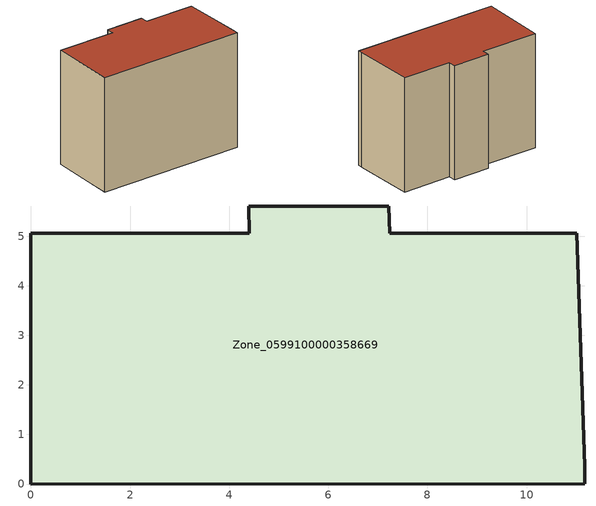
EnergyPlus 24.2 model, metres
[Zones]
Zone_0599100000358669
 floor ground (C_G): 11.17,0.01 0,0 0,5.06 4.41,5.06 4.4,5.61 7.22,5.61 7.24,5.06 11.02,5.06 11.17,0.35 z0
 wall outside (C_F): 7.24,5.06 7.22,5.61 4.4,5.61 4.41,5.06 0,5.06 0,0 11.17,0.01 11.17,0.35 11.02,5.06 7.24,5.06 z0:8.71
 roof outside (C_R): 11.17,0.35 11.02,5.06 7.24,5.06 7.22,5.61 4.4,5.61 4.41,5.06 0,5.06 0,0 11.17,0.01 z8.71
[BUILDING]
Pand.0599100000358669: North Axis=0; Terrain=City; Loads Convergence Tolerance Value=0.04; Temperature Convergence Tolerance Value=0.4; Solar Distribution=FullExterior; Maximum Number of Warmup Days=25; Minimum Number of Warmup Days=1
[Site:Location]
Rotterdam.The.Hague.AP_ZH_NLD Design_Conditions: Latitude=51.96; Longitude=4.45; Time Zone=1; Elevation=-4.5
[SITE:GROUNDTEMPERATURE:BUILDINGSURFACE]
18, 18, 18, 18, 18, 18, 18, 18, 18, 18, 18, 18
[MATERIAL] Thermal Absorptance=0.9; Solar Absorptance=0.7; Visible Absorptance=0.7
Name | Roughness | Thickness | Conductivity | Density | Specific Heat
G.TC.1992-2005 | MediumSmooth | 0.15 | 0.06 | 540 | 1210
F.TC.1992-2005 | Rough | 0.3 | 0.12 | 1920 | 840
R.TC.1992-2005 | MediumRough | 0.2 | 0.08 | 1500 | 1000
[CONSTRUCTION]
C_G: G.TC.1992-2005
C_F: F.TC.1992-2005
C_R: R.TC.1992-2005
[ZONE]
Zone_0599100000358669: Type=1; Multiplier=1; Ceiling Height=Autocalculate; Volume=Autocalculate; Floor Area=autocalculate; Part of Total Floor Area=Yes
[ZONEINFILTRATION:DESIGNFLOWRATE]
Infil_Zone_0599100000358669: Zone or ZoneList or Space or SpaceList=Zone_0599100000358669; Schedule=AlwaysOn; Design Flow Rate Calculation Method=Flow/Area; Flow Rate per Floor Area=0.0015; Constant Term Coefficient=1; Temperature Term Coefficient=0; Velocity Term Coefficient=0; Velocity Squared Term Coefficient=0
[HVACTEMPLATE:ZONE:IDEALLOADSAIRSYSTEM]
Zone_0599100000358669: Maximum Heating Supply Air Temperature=50; Minimum Cooling Supply Air Temperature=13; Maximum Heating Supply Air Humidity Ratio=0.0156; Minimum Cooling Supply Air Humidity Ratio=0.0077; Heating Limit=NoLimit; Cooling Limit=NoLimit; Dehumidification Control Type=ConstantSensibleHeatRatio; Cooling Sensible Heat Ratio=0.7; Dehumidification Setpoint=60; Humidification Control Type=None; Humidification Setpoint=30; Outdoor Air Method=None; Outdoor Air Flow Rate per Person=0.00944; Outdoor Air Flow Rate per Zone Floor Area=0; Outdoor Air Flow Rate per Zone=0; Demand Controlled Ventilation Type=None; Outdoor Air Economizer Type=NoEconomizer; Heat Recovery Type=None; Sensible Heat Recovery Effectiveness=0.7; Latent Heat Recovery Effectiveness=0.65
[ZONECONTROL:THERMOSTAT]
ThermostatControl_Zone_0599100000358669: Zone or ZoneList=Zone_0599100000358669; Control Type Schedule=DualSetpointControlType; Control 1=Thermostat_Zone_0599100000358669; Temperature Difference Between Cutout And Setpoint=0
[THERMOSTATSETPOINT:DUALSETPOINT]
Thermostat_Zone_0599100000358669: Heating Setpoint Temperature Schedule=HeatingSetpoint_Zone_0599100000358669; Cooling Setpoint Temperature Schedule=CoolingSetpoint_Zone_0599100000358669
[SCHEDULE:COMPACT]
HeatingSetpoint_Zone_0599100000358669: Through: 12/31, For: AllDays, Until: 24:00, 21
CoolingSetpoint_Zone_0599100000358669: Through: 12/31, For: AllDays, Until: 24:00, 24
DualSetpointControlType: Through: 12/31, For: AllDays, Until: 24:00, 4
AlwaysOn: Through: 12/31, For: AllDays, Until: 24:00, 1
